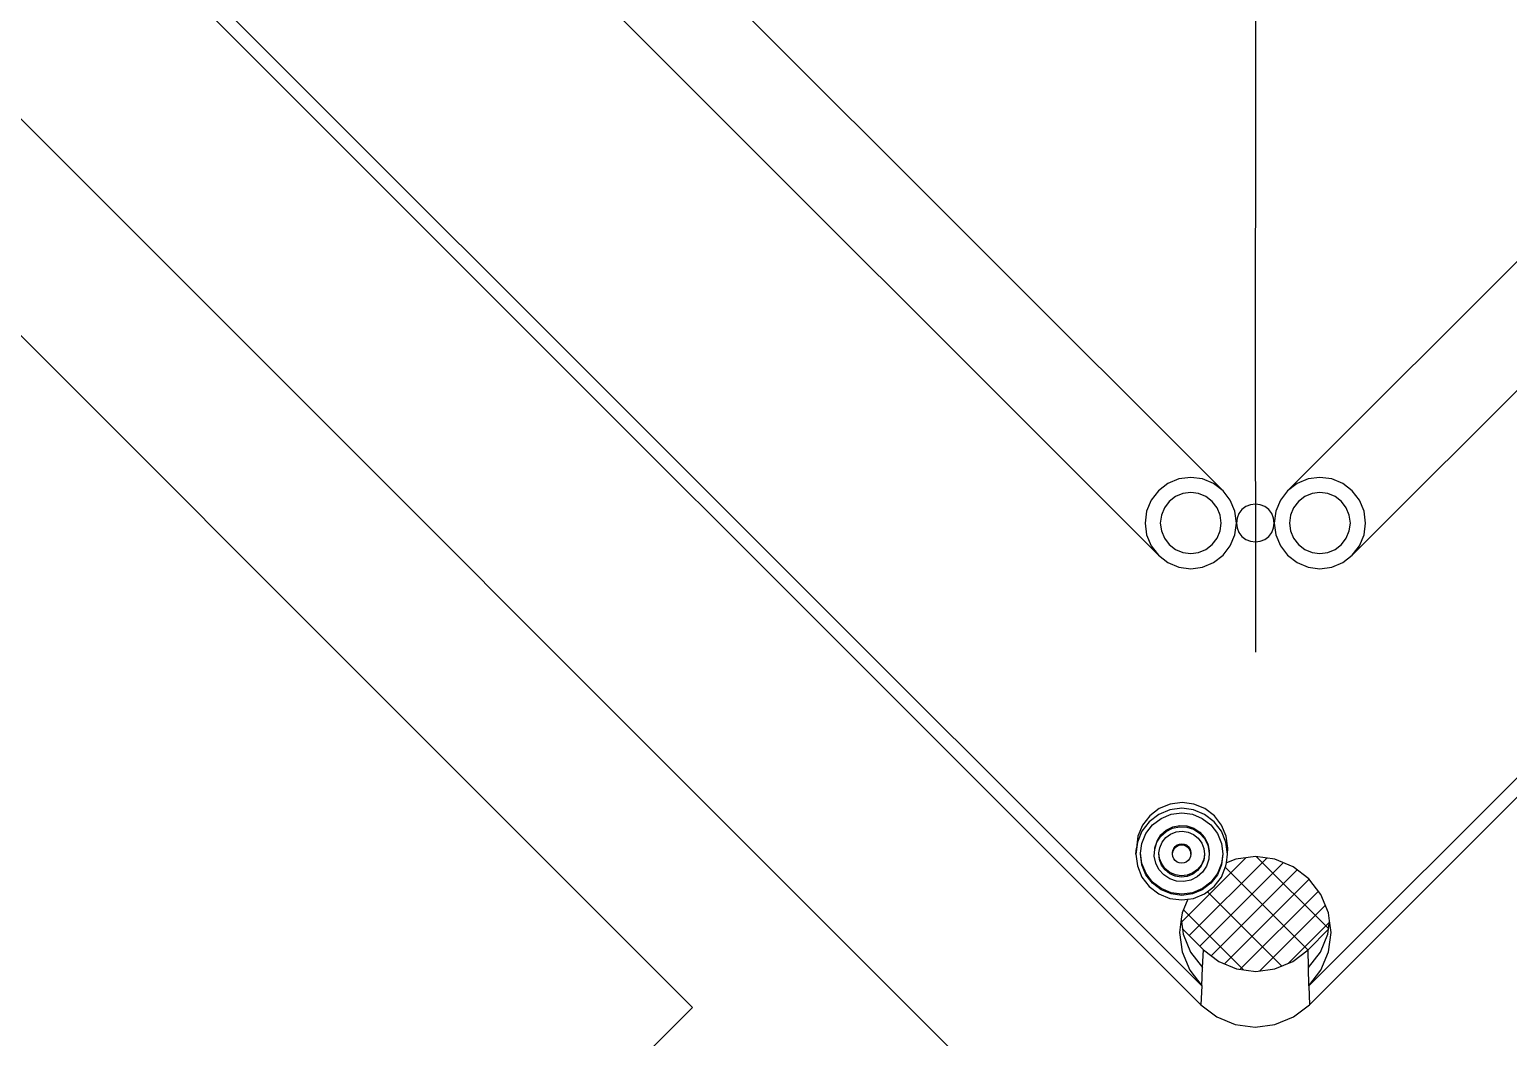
# Model space of a CAD drawing. Extents: x -32840 to 422982, y 280745 to 888746.
# Drawn here: x 101494.2 to 101976.4, y 808300.7 to 808629.4 of the extents above; entities that cross this region are included whole.
import ezdxf

# ---------------------------------------------------------------- set-up
doc = ezdxf.new("R2010")
doc.units = 0
doc.header["$LTSCALE"] = 1000
doc.layers.add('A - 100_CH$0$A_FURNITURE LAYOUT', color=36, linetype='Continuous')

# ---------------------------------------------------------------- blocks, each defined once
blk = doc.blocks.new('A - 101_CH$0$ccccccccccc333333333')
for p, q in [((392453.194, -281154.511), (392453.194, -281295.053)), ((392463.934, -281169.215), (392463.934, -281278.878)), ((392464.652, -281169.887), (392464.652, -281278.224)), ((392478.8, -281187.194), (392478.8, -281260.917)), ((392483.516, -281187.194), (392483.516, -281260.917)), ((392510.241, -281236.551), (392485.874, -281260.917)), ((392479.979, -281258.875), (392479.491, -281259.25)), ((392480.548, -281258.64), (392479.979, -281258.875)), ((392481.158, -281258.559), (392480.548, -281258.64)), ((392481.768, -281258.64), (392481.158, -281258.559)), ((392482.337, -281258.875), (392481.768, -281258.64)), ((392482.826, -281259.25), (392482.337, -281258.875)), ((392479.491, -281259.25), (392479.116, -281259.738)), ((392480.372, -281259.556), (392480.047, -281259.806)), ((392480.751, -281259.399), (392480.372, -281259.556)), ((392481.158, -281259.345), (392480.751, -281259.399)), ((392481.565, -281259.399), (392481.158, -281259.345)), ((392481.944, -281259.556), (392481.565, -281259.399)), ((392482.27, -281259.806), (392481.944, -281259.556)), ((392483.2, -281259.738), (392482.826, -281259.25)), ((392478.88, -281260.307), (392478.8, -281260.917)), ((392479.116, -281259.738), (392478.88, -281260.307)), ((392479.797, -281260.131), (392479.64, -281260.511)), ((392480.047, -281259.806), (392479.797, -281260.131)), ((392482.52, -281260.131), (392482.27, -281259.806)), ((392482.677, -281260.511), (392482.52, -281260.131)), ((392483.436, -281260.307), (392483.2, -281259.738)), ((392483.516, -281260.917), (392483.436, -281260.307)), ((392478.8, -281260.917), (392478.88, -281261.528)), ((392479.64, -281260.511), (392479.586, -281260.917)), ((392479.586, -281260.917), (392479.64, -281261.324)), ((392482.73, -281260.917), (392482.677, -281260.511)), ((392482.677, -281261.324), (392482.73, -281260.917)), ((392483.436, -281261.528), (392483.516, -281260.917)), ((392485.874, -281260.917), (392484.207, -281262.585)), ((392478.88, -281261.528), (392479.116, -281262.096)), ((392479.64, -281261.324), (392479.797, -281261.703)), ((392479.797, -281261.703), (392480.047, -281262.029)), ((392482.27, -281262.029), (392482.52, -281261.703)), ((392482.52, -281261.703), (392482.677, -281261.324)), ((392483.2, -281262.096), (392483.436, -281261.528)), ((392479.116, -281262.096), (392479.491, -281262.585)), ((392479.491, -281262.585), (392479.979, -281262.96)), ((392480.047, -281262.029), (392480.372, -281262.279)), ((392480.372, -281262.279), (392480.751, -281262.436)), ((392480.751, -281262.436), (392481.158, -281262.489)), ((392481.158, -281262.489), (392481.565, -281262.436)), ((392481.565, -281262.436), (392481.944, -281262.279)), ((392481.944, -281262.279), (392482.27, -281262.029)), ((392482.337, -281262.96), (392482.826, -281262.585)), ((392482.826, -281262.585), (392482.67, -281262.787)), ((392482.826, -281262.585), (392483.2, -281262.096)), ((392483.028, -281262.43), (392482.826, -281262.585)), ((392484.207, -281262.585), (392482.826, -281263.966)), ((392483.263, -281262.332), (392483.028, -281262.43)), ((392483.516, -281262.299), (392483.263, -281262.332)), ((392483.769, -281262.332), (392483.516, -281262.299)), ((392484.005, -281262.43), (392483.769, -281262.332)), ((392484.207, -281262.585), (392484.005, -281262.43)), ((392484.362, -281262.787), (392484.207, -281262.585)), ((392479.979, -281262.96), (392480.548, -281263.195)), ((392480.548, -281263.195), (392481.158, -281263.275)), ((392481.158, -281263.275), (392481.768, -281263.195)), ((392481.768, -281263.195), (392482.337, -281262.96)), ((392482.573, -281263.023), (392482.539, -281263.275)), ((392482.539, -281263.275), (392482.573, -281263.528)), ((392482.67, -281262.787), (392482.573, -281263.023)), ((392482.573, -281263.528), (392482.67, -281263.764)), ((392484.46, -281263.023), (392484.362, -281262.787)), ((392484.362, -281263.764), (392484.46, -281263.528)), ((392484.493, -281263.275), (392484.46, -281263.023)), ((392484.46, -281263.528), (392484.493, -281263.275)), ((392485.264, -281263.356), (392484.695, -281263.591)), ((392485.874, -281263.275), (392485.264, -281263.356)), ((392485.874, -281263.275), (392532.464, -281263.275)), ((392486.485, -281263.356), (392485.874, -281263.275)), ((392487.053, -281263.591), (392486.485, -281263.356)), ((392482.826, -281263.966), (392479.467, -281267.325)), ((392482.67, -281263.764), (392482.826, -281263.966)), ((392482.826, -281263.966), (392483.028, -281264.121)), ((392483.028, -281264.121), (392483.263, -281264.219)), ((392483.263, -281264.219), (392483.516, -281264.252)), ((392483.516, -281264.252), (392483.769, -281264.219)), ((392483.769, -281264.219), (392484.005, -281264.121)), ((392484.207, -281263.966), (392483.832, -281264.455)), ((392484.005, -281264.121), (392484.207, -281263.966)), ((392484.695, -281263.591), (392484.207, -281263.966)), ((392484.207, -281263.966), (392484.362, -281263.764)), ((392485.088, -281264.272), (392484.763, -281264.522)), ((392485.467, -281264.115), (392485.088, -281264.272)), ((392485.874, -281264.062), (392485.467, -281264.115)), ((392486.281, -281264.115), (392485.874, -281264.062)), ((392486.66, -281264.272), (392486.281, -281264.115)), ((392486.986, -281264.522), (392486.66, -281264.272)), ((392487.542, -281263.966), (392487.053, -281263.591)), ((392487.916, -281264.455), (392487.542, -281263.966)), ((392483.597, -281265.023), (392483.516, -281265.634)), ((392483.832, -281264.455), (392483.597, -281265.023)), ((392484.513, -281264.848), (392484.356, -281265.227)), ((392484.763, -281264.522), (392484.513, -281264.848)), ((392487.236, -281264.848), (392486.986, -281264.522)), ((392487.393, -281265.227), (392487.236, -281264.848)), ((392488.152, -281265.023), (392487.916, -281264.455)), ((392488.232, -281265.634), (392488.152, -281265.023)), ((392483.516, -281265.634), (392483.597, -281266.244)), ((392484.356, -281265.227), (392484.302, -281265.634)), ((392484.302, -281265.634), (392484.356, -281266.04)), ((392487.446, -281265.634), (392487.393, -281265.227)), ((392487.393, -281266.04), (392487.446, -281265.634)), ((392488.152, -281266.244), (392488.232, -281265.634)), ((392483.597, -281266.244), (392483.832, -281266.813)), ((392484.356, -281266.04), (392484.513, -281266.42)), ((392484.513, -281266.42), (392484.763, -281266.745)), ((392486.986, -281266.745), (392487.236, -281266.42)), ((392487.236, -281266.42), (392487.393, -281266.04)), ((392487.916, -281266.813), (392488.152, -281266.244)), ((392479.467, -281267.325), (392478.8, -281267.992)), ((392483.832, -281266.813), (392484.207, -281267.301)), ((392484.207, -281267.301), (392484.695, -281267.676)), ((392484.763, -281266.745), (392485.088, -281266.995)), ((392485.088, -281266.995), (392485.467, -281267.152)), ((392485.467, -281267.152), (392485.874, -281267.206)), ((392485.874, -281267.206), (392486.281, -281267.152)), ((392486.281, -281267.152), (392486.66, -281266.995)), ((392486.66, -281266.995), (392486.986, -281266.745)), ((392487.053, -281267.676), (392487.542, -281267.301)), ((392487.542, -281267.301), (392487.916, -281266.813)), ((392484.695, -281267.676), (392485.264, -281267.911)), ((392485.264, -281267.911), (392485.874, -281267.992)), ((392485.874, -281267.992), (392486.485, -281267.911)), ((392485.874, -281267.992), (392532.706, -281267.992)), ((392486.485, -281267.911), (392487.053, -281267.676)), ((392468.123, -281270.391), (392467.552, -281270.628)), ((392468.358, -281270.197), (392467.789, -281270.433)), ((392468.736, -281270.31), (392468.123, -281270.391)), ((392468.968, -281270.117), (392468.358, -281270.197)), ((392469.349, -281270.391), (392468.736, -281270.31)), ((392469.578, -281270.197), (392468.968, -281270.117)), ((392469.92, -281270.628), (392469.349, -281270.391)), ((392470.147, -281270.433), (392469.578, -281270.197)), ((392467.061, -281271.004), (392466.685, -281271.495)), ((392466.89, -281271.613), (392467.229, -281271.172)), ((392466.938, -281271.573), (392467.271, -281271.139)), ((392467.552, -281270.628), (392467.061, -281271.004)), ((392467.061, -281271.004), (392467.3, -281270.807)), ((392467.229, -281271.172), (392467.271, -281271.139)), ((392467.271, -281271.139), (392467.67, -281270.833)), ((392467.789, -281270.433), (392467.3, -281270.807)), ((392467.67, -281270.833), (392468.184, -281270.62)), ((392468.184, -281270.62), (392468.736, -281270.547)), ((392468.736, -281270.547), (392469.287, -281270.62)), ((392469.287, -281270.62), (392469.801, -281270.833)), ((392469.801, -281270.833), (392470.243, -281271.172)), ((392470.41, -281271.004), (392469.92, -281270.628)), ((392470.635, -281270.807), (392470.147, -281270.433)), ((392470.243, -281271.172), (392470.581, -281271.613)), ((392470.786, -281271.495), (392470.41, -281271.004)), ((392471.01, -281271.296), (392470.635, -281270.807)), ((392466.685, -281271.495), (392466.448, -281272.066)), ((392466.677, -281272.127), (392466.89, -281271.613)), ((392466.725, -281272.087), (392466.938, -281271.573)), ((392467.455, -281272.063), (392467.658, -281271.752)), ((392467.658, -281271.752), (392467.935, -281271.505)), ((392467.722, -281272.066), (392467.915, -281271.825)), ((392467.77, -281272.026), (392467.952, -281271.798)), ((392467.915, -281271.825), (392467.952, -281271.798)), ((392467.935, -281271.505), (392468.266, -281271.338)), ((392467.935, -281271.505), (392467.982, -281271.465)), ((392467.952, -281271.798), (392468.164, -281271.642)), ((392467.982, -281271.465), (392468.313, -281271.298)), ((392468.164, -281271.642), (392468.452, -281271.529)), ((392468.266, -281271.338), (392468.629, -281271.262)), ((392468.313, -281271.298), (392468.676, -281271.222)), ((392468.452, -281271.529), (392468.759, -281271.495)), ((392468.629, -281271.262), (392468.999, -281271.282)), ((392468.676, -281271.222), (392469.046, -281271.243)), ((392468.759, -281271.495), (392469.065, -281271.541)), ((392468.999, -281271.282), (392469.352, -281271.398)), ((392469.046, -281271.243), (392469.398, -281271.358)), ((392469.065, -281271.541), (392469.348, -281271.665)), ((392469.348, -281271.665), (392469.589, -281271.858)), ((392469.352, -281271.398), (392469.662, -281271.601)), ((392469.398, -281271.358), (392469.708, -281271.561)), ((392469.589, -281271.858), (392469.773, -281272.107)), ((392469.662, -281271.601), (392469.909, -281271.878)), ((392469.708, -281271.561), (392469.955, -281271.837)), ((392469.909, -281271.878), (392470.077, -281272.209)), ((392469.955, -281271.837), (392470.122, -281272.168)), ((392470.581, -281271.613), (392470.794, -281272.127)), ((392471.023, -281272.066), (392470.786, -281271.495)), ((392471.246, -281271.864), (392471.01, -281271.296)), ((392471.326, -281272.475), (392471.246, -281271.864)), ((392466.448, -281272.066), (392466.368, -281272.679)), ((392466.368, -281272.679), (392466.448, -281273.292)), ((392466.604, -281272.679), (392466.677, -281272.127)), ((392466.677, -281273.23), (392466.604, -281272.679)), ((392466.653, -281272.638), (392466.725, -281272.087)), ((392466.725, -281273.189), (392466.653, -281272.638)), ((392467.319, -281272.785), (392467.339, -281272.415)), ((392467.339, -281272.415), (392467.455, -281272.063)), ((392467.552, -281272.655), (392467.598, -281272.35)), ((392467.586, -281272.962), (392467.552, -281272.655)), ((392467.598, -281272.35), (392467.722, -281272.066)), ((392467.599, -281272.614), (392467.646, -281272.309)), ((392467.634, -281272.921), (392467.599, -281272.614)), ((392467.646, -281272.309), (392467.77, -281272.026)), ((392468.262, -281272.679), (392468.278, -281272.556)), ((392468.278, -281272.801), (392468.262, -281272.679)), ((392468.278, -281272.556), (392468.325, -281272.442)), ((392468.325, -281272.442), (392468.401, -281272.344)), ((392468.401, -281272.344), (392468.499, -281272.268)), ((392468.401, -281272.344), (392468.448, -281272.303)), ((392468.448, -281272.303), (392468.546, -281272.228)), ((392468.499, -281272.268), (392468.613, -281272.221)), ((392468.546, -281272.228), (392468.66, -281272.181)), ((392468.613, -281272.221), (392468.736, -281272.205)), ((392468.66, -281272.181), (392468.782, -281272.164)), ((392468.736, -281272.205), (392468.858, -281272.221)), ((392468.782, -281272.164), (392468.905, -281272.181)), ((392468.858, -281272.221), (392468.972, -281272.268)), ((392468.905, -281272.181), (392469.019, -281272.228)), ((392468.972, -281272.268), (392469.071, -281272.344)), ((392469.019, -281272.228), (392469.117, -281272.303)), ((392469.071, -281272.344), (392469.146, -281272.442)), ((392469.117, -281272.303), (392469.192, -281272.401)), ((392469.146, -281272.442), (392469.193, -281272.556)), ((392469.192, -281272.401), (392469.239, -281272.515)), ((392469.193, -281272.556), (392469.209, -281272.679)), ((392469.209, -281272.679), (392469.193, -281272.801)), ((392469.239, -281272.515), (392469.255, -281272.638)), ((392469.255, -281272.638), (392469.239, -281272.76)), ((392469.773, -281272.107), (392469.885, -281272.395)), ((392469.919, -281272.702), (392469.873, -281273.008)), ((392469.885, -281272.395), (392469.919, -281272.702)), ((392470.077, -281272.209), (392470.152, -281272.572)), ((392470.122, -281272.168), (392470.198, -281272.531)), ((392470.152, -281272.572), (392470.132, -281272.942)), ((392470.198, -281272.531), (392470.177, -281272.901)), ((392470.794, -281272.127), (392470.867, -281272.679)), ((392470.867, -281272.679), (392470.794, -281273.23)), ((392471.104, -281272.679), (392471.023, -281272.066)), ((392471.023, -281273.292), (392471.104, -281272.679)), ((392471.246, -281273.085), (392471.326, -281272.475)), ((392466.448, -281273.292), (392466.685, -281273.863)), ((392466.89, -281273.744), (392466.677, -281273.23)), ((392466.938, -281273.702), (392466.725, -281273.189)), ((392467.395, -281273.148), (392467.319, -281272.785)), ((392467.562, -281273.48), (392467.395, -281273.148)), ((392467.699, -281273.25), (392467.586, -281272.962)), ((392467.746, -281273.209), (392467.634, -281272.921)), ((392467.882, -281273.499), (392467.699, -281273.25)), ((392467.929, -281273.458), (392467.746, -281273.209)), ((392468.171, -281273.65), (392467.929, -281273.458)), ((392468.325, -281272.915), (392468.278, -281272.801)), ((392468.401, -281273.014), (392468.325, -281272.915)), ((392468.499, -281273.089), (392468.401, -281273.014)), ((392468.613, -281273.136), (392468.499, -281273.089)), ((392468.736, -281273.152), (392468.613, -281273.136)), ((392468.858, -281273.136), (392468.736, -281273.152)), ((392468.972, -281273.089), (392468.858, -281273.136)), ((392469.071, -281273.014), (392468.972, -281273.089)), ((392469.146, -281272.915), (392469.071, -281273.014)), ((392469.071, -281273.014), (392469.117, -281272.972)), ((392469.192, -281272.874), (392469.117, -281272.972)), ((392469.193, -281272.801), (392469.146, -281272.915)), ((392469.239, -281272.76), (392469.192, -281272.874)), ((392469.749, -281273.291), (392469.571, -281273.513)), ((392469.873, -281273.008), (392469.749, -281273.291)), ((392470.016, -281273.295), (392469.813, -281273.605)), ((392470.062, -281273.253), (392469.859, -281273.563)), ((392470.132, -281272.942), (392470.016, -281273.295)), ((392470.177, -281272.901), (392470.062, -281273.253)), ((392470.794, -281273.23), (392470.581, -281273.744)), ((392470.786, -281273.863), (392471.023, -281273.292)), ((392471.01, -281273.654), (392471.246, -281273.085)), ((392466.685, -281273.863), (392467.061, -281274.353)), ((392467.229, -281274.186), (392466.89, -281273.744)), ((392467.276, -281274.143), (392466.938, -281273.702)), ((392467.67, -281274.524), (392467.229, -281274.186)), ((392467.717, -281274.482), (392467.276, -281274.143)), ((392467.809, -281273.756), (392467.562, -281273.48)), ((392468.12, -281273.959), (392467.809, -281273.756)), ((392468.123, -281273.692), (392467.882, -281273.499)), ((392468.472, -281274.075), (392468.12, -281273.959)), ((392468.407, -281273.816), (392468.123, -281273.692)), ((392468.453, -281273.774), (392468.171, -281273.65)), ((392468.712, -281273.862), (392468.407, -281273.816)), ((392468.759, -281273.821), (392468.453, -281273.774)), ((392468.842, -281274.095), (392468.472, -281274.075)), ((392469.019, -281273.828), (392468.712, -281273.862)), ((392469.066, -281273.786), (392468.759, -281273.821)), ((392469.206, -281274.02), (392468.842, -281274.095)), ((392469.307, -281273.716), (392469.019, -281273.828)), ((392469.353, -281273.674), (392469.066, -281273.786)), ((392469.537, -281273.852), (392469.206, -281274.02)), ((392469.556, -281273.532), (392469.307, -281273.716)), ((392469.571, -281273.513), (392469.353, -281273.674)), ((392469.813, -281273.605), (392469.537, -281273.852)), ((392469.571, -281273.513), (392469.556, -281273.532)), ((392470.243, -281274.186), (392469.801, -281274.524)), ((392469.813, -281273.605), (392469.859, -281273.563)), ((392470.257, -281274.168), (392469.847, -281274.482)), ((392470.257, -281274.168), (392470.243, -281274.186)), ((392470.581, -281273.744), (392470.257, -281274.168)), ((392470.41, -281274.353), (392470.786, -281273.863)), ((392470.41, -281274.353), (392470.635, -281274.142)), ((392470.635, -281274.142), (392471.01, -281273.654)), ((392466.61, -281274.833), (392466.34, -281275.04)), ((392467.309, -281274.543), (392466.61, -281274.833)), ((392466.766, -281279.156), (392466.766, -281274.768)), ((392467.061, -281274.353), (392467.309, -281274.543)), ((392467.309, -281274.543), (392467.552, -281274.729)), ((392467.552, -281274.729), (392468.123, -281274.966)), ((392468.184, -281274.737), (392467.67, -281274.524)), ((392468.231, -281274.695), (392467.717, -281274.482)), ((392468.123, -281274.966), (392468.736, -281275.047)), ((392468.736, -281274.81), (392468.184, -281274.737)), ((392468.782, -281274.767), (392468.231, -281274.695)), ((392468.304, -281280.42), (392468.304, -281274.99)), ((392469.287, -281274.737), (392468.736, -281274.81)), ((392468.736, -281275.047), (392469.349, -281274.966)), ((392469.333, -281274.695), (392468.782, -281274.767)), ((392469.801, -281274.524), (392469.287, -281274.737)), ((392469.847, -281274.482), (392469.333, -281274.695)), ((392469.349, -281274.966), (392469.92, -281274.729)), ((392469.841, -281280.783), (392469.841, -281274.762)), ((392469.92, -281274.729), (392470.045, -281274.634)), ((392470.045, -281274.634), (392470.41, -281274.353)), ((392470.526, -281274.833), (392470.045, -281274.634)), ((392471.337, -281275.455), (392470.526, -281274.833)), ((392465.799, -281275.455), (392465.177, -281276.266)), ((392465.871, -281275.651), (392465.485, -281276.584)), ((392466.34, -281275.04), (392465.799, -281275.455)), ((392466.037, -281275.435), (392465.871, -281275.651)), ((392466.34, -281275.04), (392466.037, -281275.435)), ((392466.037, -281275.435), (392466.037, -281276.962)), ((392470.947, -281275.156), (392466.251, -281275.156)), ((392471.959, -281276.266), (392471.337, -281275.455)), ((392471.378, -281280.766), (392471.378, -281275.509)), ((392465.177, -281276.266), (392464.785, -281277.211)), ((392471.7, -281275.929), (392466.037, -281275.929)), ((392472.35, -281277.211), (392471.959, -281276.266)), ((392464.785, -281277.211), (392464.652, -281278.224)), ((392465.485, -281276.584), (392465.353, -281277.585)), ((392465.353, -281277.585), (392466.037, -281276.962)), ((392472.139, -281276.701), (392466.037, -281276.701)), ((392466.037, -281276.962), (392466.167, -281277.952)), ((392472.483, -281278.224), (392472.35, -281277.211)), ((392464.652, -281278.224), (392465.353, -281277.585)), ((392472.385, -281277.473), (392466.104, -281277.473)), ((392466.167, -281277.952), (392466.549, -281278.874)), ((392464.652, -281278.224), (392463.934, -281278.878)), ((392472.481, -281278.246), (392466.289, -281278.246)), ((392472.35, -281279.237), (392472.483, -281278.224)), ((392463.934, -281278.878), (392464.069, -281279.904)), ((392466.549, -281278.874), (392467.157, -281279.665)), ((392472.379, -281279.018), (392466.66, -281279.018)), ((392471.959, -281280.182), (392472.35, -281279.237)), ((392464.069, -281279.904), (392464.465, -281280.86)), ((392467.157, -281279.665), (392467.949, -281280.273)), ((392472.121, -281279.79), (392467.319, -281279.79)), ((392467.949, -281280.273), (392468.871, -281280.655)), ((392471.701, -281280.518), (392471.959, -281280.182)), ((392464.465, -281280.86), (392465.095, -281281.681)), ((392471.643, -281280.563), (392468.648, -281280.563)), ((392468.871, -281280.655), (392469.86, -281280.785)), ((392469.222, -281281.454), (392469.86, -281280.785)), ((392469.86, -281280.785), (392471.353, -281280.785)), ((392470.223, -281281.323), (392471.156, -281280.936)), ((392470.526, -281281.615), (392471.337, -281280.993)), ((392471.156, -281280.936), (392471.353, -281280.785)), ((392471.337, -281280.993), (392471.701, -281280.518)), ((392471.353, -281280.785), (392471.701, -281280.518)), ((392465.095, -281281.681), (392465.916, -281282.311)), ((392468.568, -281282.14), (392469.222, -281281.454)), ((392469.222, -281281.454), (392470.223, -281281.323)), ((392469.581, -281282.006), (392470.526, -281281.615)), ((392465.916, -281282.311), (392466.872, -281282.707)), ((392468.568, -281282.14), (392467.898, -281282.842)), ((392468.568, -281282.14), (392469.581, -281282.006)), ((392468.568, -281282.14), (392576.904, -281282.14)), ((392466.872, -281282.707), (392467.898, -281282.842)), ((392467.898, -281282.842), (392577.561, -281282.842))]:
    blk.add_line(p, q)
blk = doc.blocks.new('CHESS')
at = {"layer": 'A - 100_CH$0$A_FURNITURE LAYOUT', "elevation": -1.03}
blk.add_lwpolyline([(252310.93, -873531.12), (252760.93, -873531.12), (252760.93, -873081.12), (252310.93, -873081.12)], close=True, dxfattribs=at)
at = {"layer": 'A - 100_CH$0$A_FURNITURE LAYOUT', "xscale": 6.314329410915386, "yscale": 6.314329410915386, "zscale": 6.314329410915386}
blk.add_blockref('A - 101_CH$0$ccccccccccc333333333', (-2225267.81, 902439.8), dxfattribs=at)

msp = doc.modelspace()

# ---------------------------------------------------------------- block references
at = {"rotation": 44.99999999999994}
msp.add_blockref('CHESS', (-694698.37, 1247261.27, 0), dxfattribs=at)

doc.saveas('drawing.dxf')
